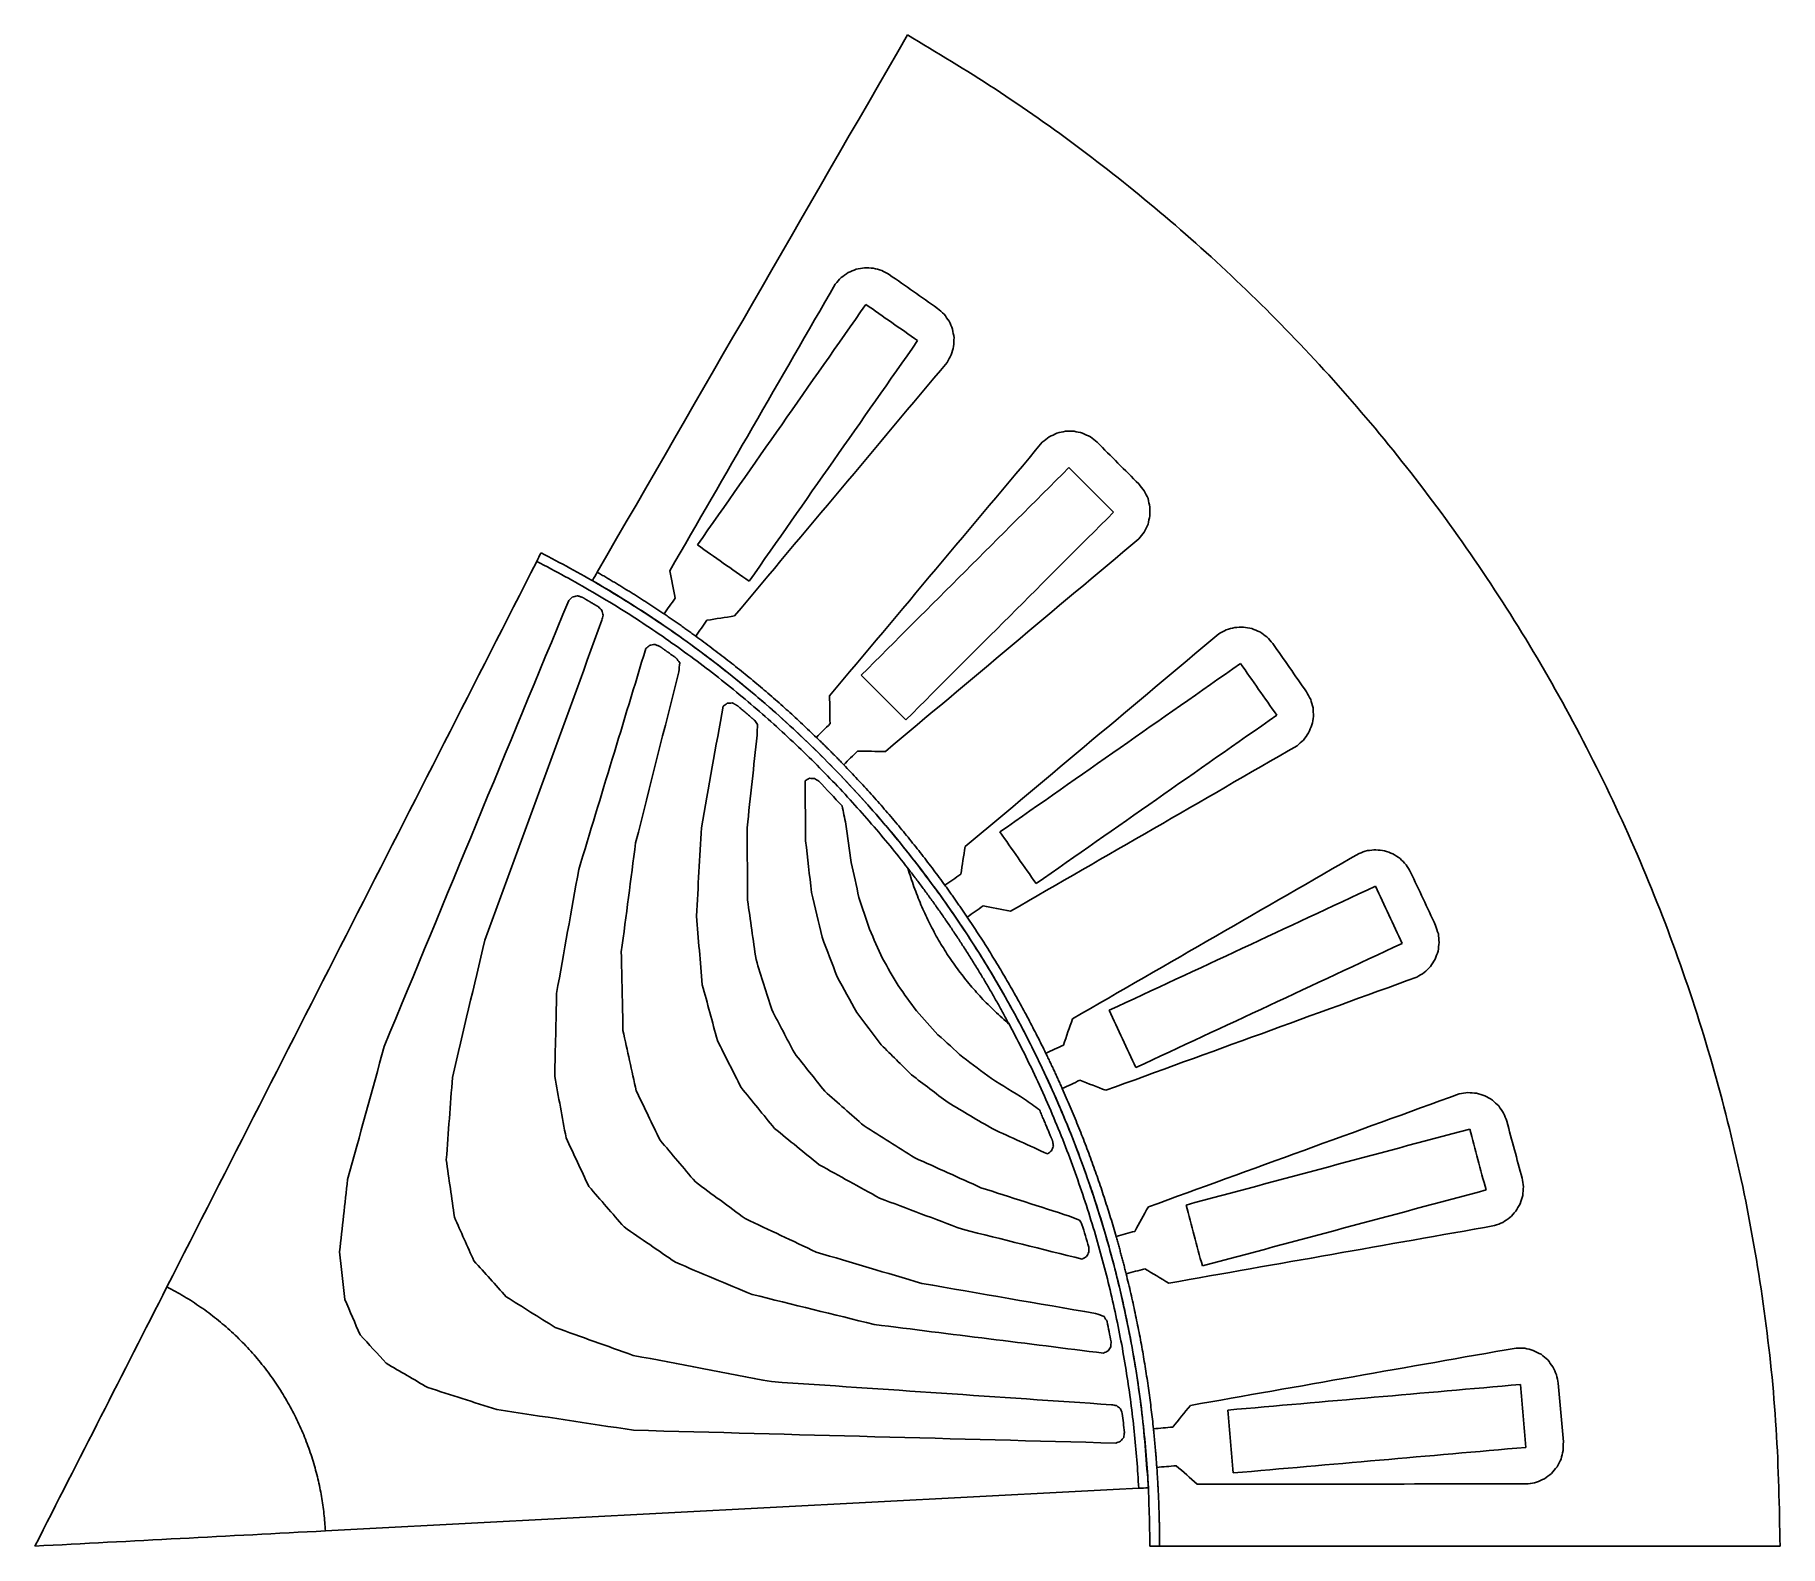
# Model space of a CAD drawing. Extents: x 0 to 90, y 0 to 77.9.
import ezdxf

# ---------------------------------------------------------------- set-up
doc = ezdxf.new("R2010")
doc.units = 0
doc.layers.get('0').update_dxf_attribs({"linetype": 'CONTINUOUS'})

msp = doc.modelspace()

# ---------------------------------------------------------------- linework, layer by layer
for points in [[(29, 50.229), (34.333, 59.467), (39.667, 68.705), (45, 77.942)], [(41.937, 65.684), (42.075, 65.742), (42.212, 65.8), (42.35, 65.858)], [(42.35, 65.858), (42.497, 65.884), (42.644, 65.91), (42.791, 65.936)], [(42.791, 65.936), (42.94, 65.928), (43.089, 65.921), (43.238, 65.913)], [(43.238, 65.913), (43.382, 65.873), (43.525, 65.832), (43.669, 65.792)], [(43.669, 65.792), (43.8, 65.721), (43.931, 65.649), (44.062, 65.578)], [(32.743, 50.309), (35.587, 55.235), (38.432, 60.161), (41.277, 65.087)], [(41.277, 65.087), (41.376, 65.199), (41.475, 65.31), (41.573, 65.422)], [(41.573, 65.422), (41.695, 65.51), (41.816, 65.597), (41.937, 65.684)], [(44.062, 65.578), (44.893, 64.997), (45.723, 64.415), (46.553, 63.834)], [(42.854, 64.041), (39.959, 59.905), (37.063, 55.769), (34.167, 51.634)], [(45.522, 62.173), (44.632, 62.796), (43.743, 63.418), (42.854, 64.041)], [(46.553, 63.834), (46.665, 63.735), (46.777, 63.637), (46.889, 63.538)], [(46.889, 63.538), (46.976, 63.417), (47.063, 63.295), (47.15, 63.174)], [(47.15, 63.174), (47.208, 63.037), (47.266, 62.899), (47.324, 62.761)], [(36.834, 49.766), (39.73, 53.902), (42.626, 58.037), (45.522, 62.173)], [(47.324, 62.761), (47.35, 62.614), (47.376, 62.467), (47.402, 62.32)], [(47.402, 62.32), (47.394, 62.171), (47.387, 62.022), (47.379, 61.873)], [(47.258, 61.442), (47.187, 61.311), (47.115, 61.18), (47.044, 61.049)], [(47.379, 61.873), (47.339, 61.729), (47.298, 61.586), (47.258, 61.442)], [(47.044, 61.049), (43.388, 56.691), (39.732, 52.333), (36.077, 47.975)], [(40.981, 43.859), (44.638, 48.216), (48.295, 52.573), (51.952, 56.93)], [(51.952, 56.93), (52.069, 57.023), (52.186, 57.116), (52.302, 57.209)], [(52.302, 57.209), (52.437, 57.274), (52.571, 57.339), (52.706, 57.404)], [(52.706, 57.404), (52.851, 57.437), (52.997, 57.47), (53.142, 57.503)], [(53.142, 57.503), (53.292, 57.503), (53.441, 57.503), (53.59, 57.503)], [(53.59, 57.503), (53.736, 57.47), (53.881, 57.437), (54.027, 57.404)], [(54.027, 57.404), (54.161, 57.339), (54.296, 57.274), (54.43, 57.209)], [(54.43, 57.209), (54.547, 57.116), (54.664, 57.023), (54.781, 56.93)], [(54.781, 56.93), (55.497, 56.214), (56.214, 55.497), (56.93, 54.781)], [(53.324, 55.626), (49.754, 52.056), (46.184, 48.486), (42.614, 44.916)], [(55.626, 53.324), (54.859, 54.091), (54.091, 54.859), (53.324, 55.626)], [(56.93, 54.781), (57.023, 54.664), (57.116, 54.547), (57.209, 54.43)], [(57.209, 54.43), (57.274, 54.296), (57.339, 54.161), (57.404, 54.027)], [(57.404, 54.027), (57.437, 53.881), (57.47, 53.736), (57.503, 53.59)], [(44.916, 42.614), (48.486, 46.184), (52.056, 49.754), (55.626, 53.324)], [(57.503, 53.142), (57.47, 52.997), (57.437, 52.851), (57.404, 52.706)], [(57.503, 53.59), (57.503, 53.441), (57.503, 53.292), (57.503, 53.142)], [(57.209, 52.302), (57.116, 52.186), (57.023, 52.069), (56.93, 51.952)], [(57.404, 52.706), (57.339, 52.571), (57.274, 52.437), (57.209, 52.302)], [(34.167, 51.634), (35.056, 51.011), (35.945, 50.389), (36.834, 49.766)], [(56.93, 51.952), (52.573, 48.295), (48.216, 44.638), (43.859, 40.981)], [(6.81, 13.365), (13.166, 25.839), (19.522, 38.313), (25.877, 50.787)], [(25.877, 50.787), (25.953, 50.936), (26.029, 51.084), (26.104, 51.233)], [(28.75, 49.796), (28.833, 49.941), (28.917, 50.085), (29, 50.229)], [(33.017, 48.896), (32.925, 49.367), (32.834, 49.838), (32.743, 50.309)], [(18.015, 25.772), (21.186, 33.437), (24.356, 41.102), (27.527, 48.767)], [(27.527, 48.767), (27.588, 48.828), (27.65, 48.888), (27.711, 48.949)], [(27.711, 48.949), (27.795, 48.971), (27.878, 48.992), (27.962, 49.014)], [(27.962, 49.014), (27.968, 49.013), (27.973, 49.012), (27.979, 49.011)], [(27.979, 49.011), (27.984, 49.01), (27.99, 49.009), (27.995, 49.007)], [(27.995, 49.007), (28.001, 49.006), (28.006, 49.005), (28.012, 49.003)], [(28.012, 49.003), (28.017, 49.002), (28.023, 49), (28.028, 48.998)], [(28.028, 48.998), (28.051, 48.991), (28.073, 48.984), (28.095, 48.977)], [(28.095, 48.977), (28.117, 48.97), (28.14, 48.965), (28.162, 48.958)], [(28.162, 48.958), (28.167, 48.957), (28.173, 48.955), (28.178, 48.953)], [(28.178, 48.953), (28.184, 48.952), (28.189, 48.95), (28.195, 48.948)], [(28.195, 48.948), (28.2, 48.946), (28.206, 48.944), (28.211, 48.942)], [(28.211, 48.942), (28.216, 48.94), (28.221, 48.938), (28.227, 48.936)], [(28.227, 48.936), (28.233, 48.933), (28.24, 48.93), (28.246, 48.927)], [(28.246, 48.927), (28.253, 48.924), (28.259, 48.921), (28.265, 48.917)], [(28.265, 48.917), (28.272, 48.914), (28.278, 48.91), (28.284, 48.907)], [(28.284, 48.907), (28.29, 48.903), (28.297, 48.899), (28.303, 48.895)], [(28.303, 48.895), (28.309, 48.892), (28.315, 48.888), (28.321, 48.884)], [(28.321, 48.884), (28.327, 48.88), (28.333, 48.876), (28.339, 48.872)], [(28.339, 48.872), (28.352, 48.864), (28.364, 48.856), (28.376, 48.848)], [(28.376, 48.848), (28.382, 48.844), (28.388, 48.84), (28.394, 48.837)], [(28.394, 48.837), (28.401, 48.833), (28.407, 48.829), (28.413, 48.825)], [(28.413, 48.825), (28.425, 48.818), (28.438, 48.811), (28.45, 48.803)], [(28.45, 48.803), (28.475, 48.789), (28.5, 48.775), (28.525, 48.76)], [(28.525, 48.76), (28.538, 48.753), (28.55, 48.746), (28.563, 48.739)], [(28.563, 48.739), (28.575, 48.731), (28.587, 48.724), (28.6, 48.717)], [(28.6, 48.717), (28.625, 48.702), (28.65, 48.687), (28.674, 48.673)], [(28.674, 48.673), (28.724, 48.643), (28.774, 48.614), (28.824, 48.585)], [(32.443, 48.077), (32.635, 48.35), (32.826, 48.623), (33.017, 48.896)], [(29.244, 47.758), (27.23, 42.258), (25.216, 36.759), (23.202, 31.259)], [(28.824, 48.585), (28.843, 48.573), (28.863, 48.561), (28.883, 48.55)], [(28.883, 48.55), (28.893, 48.544), (28.903, 48.538), (28.913, 48.532)], [(28.913, 48.532), (28.923, 48.526), (28.933, 48.52), (28.943, 48.515)], [(28.943, 48.515), (28.963, 48.503), (28.983, 48.492), (29.003, 48.481)], [(29.003, 48.481), (29.008, 48.478), (29.013, 48.475), (29.018, 48.472)], [(29.018, 48.472), (29.023, 48.469), (29.028, 48.466), (29.033, 48.463)], [(29.033, 48.463), (29.038, 48.46), (29.043, 48.457), (29.048, 48.454)], [(29.048, 48.454), (29.053, 48.451), (29.057, 48.448), (29.062, 48.445)], [(29.062, 48.445), (29.123, 48.383), (29.183, 48.322), (29.244, 48.26)], [(29.244, 48.26), (29.265, 48.177), (29.287, 48.093), (29.309, 48.01)], [(29.309, 48.01), (29.287, 47.926), (29.265, 47.842), (29.244, 47.758)], [(34.655, 47.749), (34.464, 47.476), (34.273, 47.203), (34.082, 46.93)], [(36.077, 47.975), (35.603, 47.9), (35.129, 47.824), (34.655, 47.749)], [(47.975, 36.077), (52.333, 39.732), (56.691, 43.388), (61.049, 47.044)], [(61.049, 47.044), (61.18, 47.115), (61.311, 47.187), (61.442, 47.258)], [(61.442, 47.258), (61.586, 47.298), (61.729, 47.339), (61.873, 47.379)], [(61.873, 47.379), (62.022, 47.387), (62.171, 47.394), (62.32, 47.402)], [(62.32, 47.402), (62.467, 47.376), (62.614, 47.35), (62.761, 47.324)], [(62.761, 47.324), (62.899, 47.266), (63.037, 47.208), (63.174, 47.15)], [(63.174, 47.15), (63.295, 47.063), (63.417, 46.976), (63.538, 46.889)], [(63.538, 46.889), (63.637, 46.777), (63.735, 46.665), (63.834, 46.553)], [(28.045, 34.894), (29.199, 38.695), (30.353, 42.496), (31.506, 46.296)], [(31.506, 46.296), (31.573, 46.351), (31.639, 46.407), (31.706, 46.462)], [(31.706, 46.462), (31.791, 46.476), (31.876, 46.491), (31.961, 46.505)], [(31.961, 46.505), (31.966, 46.504), (31.972, 46.503), (31.977, 46.501)], [(31.977, 46.501), (31.982, 46.499), (31.988, 46.498), (31.993, 46.496)], [(31.993, 46.496), (31.999, 46.494), (32.004, 46.492), (32.009, 46.49)], [(32.009, 46.49), (32.015, 46.488), (32.02, 46.486), (32.026, 46.484)], [(32.026, 46.484), (32.047, 46.475), (32.069, 46.466), (32.09, 46.457)], [(32.09, 46.457), (32.112, 46.449), (32.134, 46.441), (32.155, 46.433)], [(32.155, 46.433), (32.161, 46.431), (32.166, 46.428), (32.171, 46.426)], [(32.171, 46.426), (32.177, 46.424), (32.182, 46.422), (32.187, 46.42)], [(32.187, 46.42), (32.192, 46.417), (32.198, 46.415), (32.203, 46.413)], [(32.203, 46.413), (32.208, 46.41), (32.213, 46.408), (32.218, 46.405)], [(32.218, 46.405), (32.224, 46.402), (32.23, 46.398), (32.237, 46.395)], [(32.237, 46.395), (32.243, 46.391), (32.249, 46.387), (32.255, 46.383)], [(32.255, 46.383), (32.261, 46.379), (32.266, 46.375), (32.272, 46.371)], [(32.272, 46.371), (32.278, 46.367), (32.284, 46.363), (32.29, 46.359)], [(32.29, 46.359), (32.295, 46.354), (32.301, 46.35), (32.307, 46.346)], [(32.307, 46.346), (32.313, 46.341), (32.318, 46.337), (32.324, 46.332)], [(32.324, 46.332), (32.335, 46.323), (32.347, 46.315), (32.358, 46.306)], [(32.358, 46.306), (32.364, 46.301), (32.37, 46.297), (32.375, 46.293)], [(32.375, 46.293), (32.381, 46.289), (32.387, 46.284), (32.393, 46.28)], [(32.393, 46.28), (32.404, 46.272), (32.416, 46.264), (32.428, 46.255)], [(32.428, 46.255), (32.451, 46.239), (32.475, 46.223), (32.498, 46.207)], [(32.498, 46.207), (32.511, 46.198), (32.523, 46.189), (32.536, 46.18)], [(32.536, 46.18), (32.549, 46.171), (32.561, 46.162), (32.574, 46.153)], [(32.574, 46.153), (32.599, 46.136), (32.624, 46.118), (32.649, 46.1)], [(32.649, 46.1), (32.699, 46.064), (32.75, 46.029), (32.8, 45.993)], [(32.8, 45.993), (32.822, 45.977), (32.844, 45.961), (32.866, 45.945)], [(32.866, 45.945), (32.877, 45.937), (32.889, 45.929), (32.9, 45.922)], [(32.9, 45.922), (32.911, 45.914), (32.922, 45.906), (32.934, 45.898)], [(63.834, 46.553), (64.415, 45.723), (64.997, 44.893), (65.578, 44.062)], [(33.209, 45.091), (32.466, 42.153), (31.723, 39.215), (30.98, 36.277)], [(32.934, 45.898), (32.956, 45.883), (32.979, 45.868), (33.002, 45.852)], [(33.002, 45.852), (33.008, 45.849), (33.013, 45.845), (33.019, 45.841)], [(33.019, 45.841), (33.024, 45.837), (33.03, 45.833), (33.035, 45.829)], [(33.035, 45.829), (33.041, 45.825), (33.046, 45.82), (33.052, 45.816)], [(33.052, 45.816), (33.057, 45.812), (33.062, 45.808), (33.067, 45.804)], [(33.067, 45.804), (33.129, 45.722), (33.19, 45.64), (33.251, 45.558)], [(33.251, 45.558), (33.237, 45.402), (33.223, 45.246), (33.209, 45.091)], [(62.173, 45.522), (58.037, 42.626), (53.902, 39.73), (49.766, 36.834)], [(64.041, 42.854), (63.418, 43.743), (62.796, 44.632), (62.173, 45.522)], [(42.614, 44.916), (43.381, 44.149), (44.149, 43.381), (44.916, 42.614)], [(34.381, 37.052), (34.749, 39.142), (35.118, 41.231), (35.487, 43.321)], [(35.487, 43.321), (35.558, 43.37), (35.629, 43.419), (35.7, 43.467)], [(35.7, 43.467), (35.786, 43.474), (35.872, 43.481), (35.958, 43.488)], [(35.958, 43.488), (35.964, 43.486), (35.97, 43.484), (35.976, 43.482)], [(35.976, 43.482), (35.983, 43.479), (35.989, 43.477), (35.995, 43.475)], [(35.995, 43.475), (36.001, 43.472), (36.007, 43.469), (36.013, 43.467)], [(36.013, 43.467), (36.019, 43.464), (36.025, 43.461), (36.031, 43.458)], [(36.031, 43.458), (36.037, 43.455), (36.043, 43.452), (36.049, 43.449)], [(36.049, 43.449), (36.055, 43.445), (36.061, 43.442), (36.066, 43.439)], [(36.066, 43.439), (36.078, 43.432), (36.09, 43.426), (36.102, 43.419)], [(36.102, 43.419), (36.113, 43.413), (36.125, 43.406), (36.136, 43.4)], [(36.136, 43.4), (36.148, 43.393), (36.159, 43.387), (36.171, 43.38)], [(36.171, 43.38), (36.176, 43.376), (36.182, 43.373), (36.188, 43.37)], [(36.188, 43.37), (36.193, 43.366), (36.199, 43.363), (36.204, 43.359)], [(36.204, 43.359), (36.21, 43.356), (36.215, 43.352), (36.221, 43.349)], [(36.221, 43.349), (36.226, 43.345), (36.232, 43.341), (36.237, 43.337)], [(36.237, 43.337), (36.244, 43.332), (36.251, 43.327), (36.258, 43.322)], [(36.258, 43.322), (36.266, 43.316), (36.273, 43.311), (36.279, 43.305)], [(36.279, 43.305), (36.286, 43.299), (36.293, 43.294), (36.3, 43.288)], [(36.3, 43.288), (36.307, 43.282), (36.314, 43.276), (36.32, 43.27)], [(36.32, 43.27), (36.347, 43.247), (36.373, 43.222), (36.4, 43.198)], [(41.006, 42.42), (40.998, 42.9), (40.99, 43.38), (40.981, 43.859)], [(65.578, 44.062), (65.649, 43.931), (65.721, 43.8), (65.792, 43.669)], [(65.792, 43.669), (65.832, 43.525), (65.873, 43.382), (65.913, 43.238)], [(65.913, 43.238), (65.921, 43.089), (65.928, 42.94), (65.936, 42.791)], [(36.4, 43.198), (36.407, 43.192), (36.414, 43.186), (36.42, 43.18)], [(36.42, 43.18), (36.427, 43.174), (36.434, 43.168), (36.441, 43.163)], [(36.441, 43.163), (36.454, 43.151), (36.468, 43.139), (36.481, 43.128)], [(36.481, 43.128), (36.509, 43.105), (36.536, 43.082), (36.563, 43.059)], [(36.563, 43.059), (36.59, 43.036), (36.617, 43.013), (36.644, 42.99)], [(36.644, 42.99), (36.671, 42.967), (36.698, 42.944), (36.725, 42.921)], [(36.725, 42.921), (36.752, 42.898), (36.779, 42.875), (36.806, 42.852)], [(36.806, 42.852), (36.832, 42.829), (36.859, 42.806), (36.886, 42.783)], [(36.886, 42.783), (36.906, 42.766), (36.925, 42.749), (36.945, 42.732)], [(36.945, 42.732), (36.955, 42.724), (36.964, 42.715), (36.974, 42.707)], [(36.974, 42.707), (36.984, 42.699), (36.994, 42.69), (37.004, 42.682)], [(37.004, 42.682), (37.024, 42.666), (37.044, 42.65), (37.064, 42.633)], [(37.064, 42.633), (37.069, 42.629), (37.074, 42.625), (37.079, 42.621)], [(37.079, 42.621), (37.084, 42.616), (37.089, 42.612), (37.094, 42.608)], [(37.094, 42.608), (37.099, 42.604), (37.103, 42.599), (37.108, 42.595)], [(37.108, 42.595), (37.113, 42.591), (37.117, 42.586), (37.122, 42.582)], [(37.122, 42.582), (37.17, 42.513), (37.218, 42.444), (37.266, 42.375)], [(37.266, 42.375), (37.259, 42.19), (37.251, 42.005), (37.244, 41.82)], [(40.299, 41.713), (40.535, 41.949), (40.77, 42.185), (41.006, 42.42)], [(51.634, 34.167), (55.769, 37.063), (59.905, 39.959), (64.041, 42.854)], [(65.858, 42.35), (65.8, 42.212), (65.742, 42.075), (65.684, 41.937)], [(65.936, 42.791), (65.91, 42.644), (65.884, 42.497), (65.858, 42.35)], [(37.244, 41.82), (37.072, 40.23), (36.901, 38.641), (36.729, 37.051)], [(65.422, 41.573), (65.31, 41.475), (65.199, 41.376), (65.087, 41.277)], [(65.684, 41.937), (65.597, 41.816), (65.51, 41.695), (65.422, 41.573)], [(42.42, 41.006), (42.185, 40.77), (41.949, 40.535), (41.713, 40.299)], [(43.859, 40.981), (43.38, 40.99), (42.9, 40.998), (42.42, 41.006)], [(65.087, 41.277), (60.161, 38.432), (55.235, 35.587), (50.309, 32.743)], [(39.719, 39.477), (39.795, 39.518), (39.871, 39.559), (39.947, 39.6)], [(39.747, 36.371), (39.738, 37.406), (39.728, 38.442), (39.719, 39.477)], [(39.947, 39.6), (40.033, 39.597), (40.119, 39.594), (40.205, 39.592)], [(40.205, 39.592), (40.279, 39.546), (40.352, 39.501), (40.425, 39.455)], [(40.425, 39.455), (40.826, 39.03), (41.226, 38.605), (41.626, 38.179)], [(41.626, 38.179), (41.691, 37.867), (41.756, 37.555), (41.821, 37.243)], [(34.113, 32.493), (34.202, 34.012), (34.291, 35.532), (34.381, 37.052)], [(36.729, 37.051), (36.737, 35.804), (36.744, 34.556), (36.751, 33.309)], [(41.821, 37.243), (41.911, 36.58), (42.001, 35.917), (42.091, 35.255)], [(30.98, 36.277), (30.734, 34.399), (30.488, 32.521), (30.242, 30.643)], [(40.049, 33.718), (39.948, 34.603), (39.848, 35.487), (39.747, 36.371)], [(47.749, 34.655), (47.824, 35.129), (47.9, 35.603), (47.975, 36.077)], [(49.766, 36.834), (50.389, 35.945), (51.011, 35.056), (51.634, 34.167)], [(42.091, 35.255), (42.227, 34.655), (42.362, 34.056), (42.498, 33.457)], [(53.511, 27.198), (58.437, 30.041), (63.364, 32.885), (68.29, 35.728)], [(68.29, 35.728), (68.432, 35.776), (68.573, 35.823), (68.715, 35.871)], [(68.715, 35.871), (68.863, 35.886), (69.012, 35.901), (69.16, 35.915)], [(69.16, 35.915), (69.309, 35.897), (69.457, 35.878), (69.605, 35.86)], [(69.605, 35.86), (69.745, 35.809), (69.885, 35.758), (70.026, 35.707)], [(70.026, 35.707), (70.151, 35.626), (70.276, 35.545), (70.402, 35.464)], [(70.402, 35.464), (70.506, 35.357), (70.61, 35.25), (70.715, 35.143)], [(70.715, 35.143), (70.792, 35.016), (70.87, 34.888), (70.948, 34.761)], [(26.904, 28.507), (27.284, 30.636), (27.665, 32.765), (28.045, 34.894)], [(45.332, 34), (45.226, 34.322), (45.121, 34.644), (45.015, 34.966)], [(46.93, 34.082), (47.203, 34.273), (47.476, 34.464), (47.749, 34.655)], [(70.948, 34.761), (71.376, 33.842), (71.805, 32.924), (72.233, 32.006)], [(36.751, 33.309), (36.897, 32.289), (37.043, 31.269), (37.189, 30.25)], [(40.593, 31.408), (40.411, 32.178), (40.23, 32.948), (40.049, 33.718)], [(42.498, 33.457), (42.678, 32.91), (42.858, 32.363), (43.037, 31.816)], [(45.692, 33.079), (45.572, 33.386), (45.452, 33.693), (45.332, 34)], [(69.133, 34.034), (64.558, 31.9), (59.982, 29.766), (55.406, 27.633)], [(70.509, 31.083), (70.051, 32.066), (69.592, 33.05), (69.133, 34.034)], [(34.419, 28.954), (34.317, 30.133), (34.215, 31.313), (34.113, 32.493)], [(46.095, 32.199), (45.961, 32.492), (45.826, 32.786), (45.692, 33.079)], [(48.896, 33.017), (48.623, 32.826), (48.35, 32.635), (48.077, 32.443)], [(50.309, 32.743), (49.838, 32.834), (49.367, 32.925), (48.896, 33.017)], [(43.037, 31.816), (43.261, 31.313), (43.484, 30.81), (43.708, 30.307)], [(46.542, 31.355), (46.393, 31.636), (46.244, 31.918), (46.095, 32.199)], [(72.233, 32.006), (72.28, 31.864), (72.328, 31.723), (72.376, 31.581)], [(72.376, 31.581), (72.39, 31.433), (72.405, 31.284), (72.42, 31.135)], [(23.202, 31.259), (22.645, 28.898), (22.089, 26.538), (21.533, 24.177)], [(30.242, 30.643), (30.271, 29.295), (30.3, 27.947), (30.328, 26.599)], [(41.369, 29.362), (41.111, 30.044), (40.852, 30.726), (40.593, 31.408)], [(47.035, 30.545), (46.871, 30.815), (46.707, 31.085), (46.542, 31.355)], [(56.782, 24.682), (61.358, 26.815), (65.934, 28.949), (70.509, 31.083)], [(72.364, 30.691), (72.313, 30.551), (72.262, 30.41), (72.211, 30.27)], [(72.42, 31.135), (72.402, 30.987), (72.383, 30.839), (72.364, 30.691)], [(37.189, 30.25), (37.458, 29.389), (37.727, 28.529), (37.996, 27.669)], [(43.708, 30.307), (43.977, 29.841), (44.246, 29.374), (44.514, 28.908)], [(47.575, 29.765), (47.395, 30.025), (47.215, 30.285), (47.035, 30.545)], [(48.164, 29.013), (47.967, 29.264), (47.771, 29.515), (47.575, 29.765)], [(71.968, 29.894), (71.861, 29.79), (71.755, 29.686), (71.648, 29.581)], [(72.211, 30.27), (72.13, 30.145), (72.049, 30.019), (71.968, 29.894)], [(35.195, 26.077), (34.936, 27.036), (34.678, 27.995), (34.419, 28.954)], [(42.383, 27.524), (42.045, 28.136), (41.707, 28.749), (41.369, 29.362)], [(44.514, 28.908), (44.831, 28.473), (45.148, 28.038), (45.464, 27.602)], [(48.804, 28.287), (48.59, 28.529), (48.377, 28.771), (48.164, 29.013)], [(71.266, 29.348), (65.921, 27.402), (60.576, 25.455), (55.231, 23.509)], [(71.648, 29.581), (71.52, 29.503), (71.393, 29.426), (71.266, 29.348)], [(26.808, 24.227), (26.84, 25.654), (26.872, 27.081), (26.904, 28.507)], [(49.499, 27.584), (49.267, 27.818), (49.036, 28.053), (48.804, 28.287)], [(37.996, 27.669), (38.386, 26.924), (38.776, 26.179), (39.166, 25.435)], [(43.65, 25.85), (43.227, 26.408), (42.805, 26.966), (42.383, 27.524)], [(45.464, 27.602), (45.833, 27.193), (46.202, 26.785), (46.57, 26.376)], [(50.252, 26.901), (50.001, 27.129), (49.75, 27.356), (49.499, 27.584)], [(53.042, 25.837), (53.198, 26.291), (53.354, 26.744), (53.511, 27.198)], [(55.406, 27.633), (55.865, 26.649), (56.324, 25.665), (56.782, 24.682)], [(30.328, 26.599), (30.556, 25.558), (30.784, 24.517), (31.013, 23.477)], [(46.57, 26.376), (46.997, 25.989), (47.423, 25.602), (47.85, 25.216)], [(16.123, 18.901), (16.754, 21.191), (17.385, 23.482), (18.015, 25.772)], [(36.421, 23.652), (36.012, 24.46), (35.604, 25.269), (35.195, 26.077)], [(39.166, 25.435), (39.688, 24.775), (40.209, 24.116), (40.731, 23.457)], [(45.203, 24.309), (44.685, 24.823), (44.167, 25.336), (43.65, 25.85)], [(47.85, 25.216), (48.342, 24.848), (48.835, 24.48), (49.327, 24.113)], [(52.135, 25.415), (52.438, 25.555), (52.74, 25.696), (53.042, 25.837)], [(47.092, 22.872), (46.463, 23.351), (45.833, 23.83), (45.203, 24.309)], [(21.533, 24.177), (21.427, 22.761), (21.321, 21.344), (21.215, 19.927)], [(27.392, 21.059), (27.198, 22.115), (27.003, 23.171), (26.808, 24.227)], [(31.013, 23.477), (31.422, 22.63), (31.831, 21.783), (32.24, 20.937)], [(38.137, 21.546), (37.565, 22.248), (36.993, 22.95), (36.421, 23.652)], [(40.731, 23.457), (41.408, 22.861), (42.084, 22.266), (42.761, 21.67)], [(49.327, 24.113), (49.896, 23.761), (50.464, 23.409), (51.033, 23.057)], [(53.887, 24.025), (53.585, 23.884), (53.283, 23.743), (52.981, 23.602)], [(55.231, 23.509), (54.783, 23.681), (54.335, 23.853), (53.887, 24.025)], [(49.393, 21.518), (48.626, 21.969), (47.859, 22.42), (47.092, 22.872)], [(51.033, 23.057), (51.292, 22.871), (51.551, 22.685), (51.809, 22.498)], [(57.421, 17.493), (62.766, 19.437), (68.111, 21.382), (73.457, 23.327)], [(73.457, 23.327), (73.605, 23.349), (73.752, 23.371), (73.9, 23.394)], [(73.9, 23.394), (74.049, 23.382), (74.198, 23.371), (74.346, 23.36)], [(74.346, 23.36), (74.489, 23.316), (74.632, 23.272), (74.774, 23.228)], [(74.774, 23.228), (74.904, 23.154), (75.033, 23.079), (75.162, 23.004)], [(75.162, 23.004), (75.272, 22.903), (75.381, 22.801), (75.49, 22.7)], [(75.49, 22.7), (75.575, 22.576), (75.659, 22.453), (75.743, 22.33)], [(42.761, 21.67), (43.633, 21.122), (44.505, 20.574), (45.377, 20.025)], [(51.809, 22.498), (51.845, 22.413), (51.881, 22.328), (51.917, 22.242)], [(51.917, 22.242), (51.953, 22.157), (51.988, 22.071), (52.024, 21.986)], [(52.024, 21.986), (52.055, 21.913), (52.085, 21.841), (52.115, 21.769)], [(52.115, 21.769), (52.146, 21.696), (52.176, 21.624), (52.206, 21.551)], [(75.743, 22.33), (75.797, 22.191), (75.852, 22.052), (75.906, 21.913)], [(75.906, 21.913), (76.169, 20.934), (76.431, 19.955), (76.693, 18.976)], [(28.565, 18.55), (28.174, 19.386), (27.783, 20.223), (27.392, 21.059)], [(32.24, 20.937), (32.847, 20.219), (33.454, 19.501), (34.061, 18.783)], [(40.45, 19.667), (39.679, 20.293), (38.908, 20.92), (38.137, 21.546)], [(52.219, 20.228), (51.277, 20.658), (50.335, 21.088), (49.393, 21.518)], [(52.206, 21.551), (52.233, 21.489), (52.259, 21.426), (52.285, 21.364)], [(52.285, 21.364), (52.298, 21.332), (52.312, 21.301), (52.325, 21.27)], [(52.325, 21.27), (52.338, 21.239), (52.351, 21.207), (52.364, 21.176)], [(52.364, 21.176), (52.374, 21.151), (52.384, 21.126), (52.394, 21.101)], [(52.394, 21.101), (52.4, 21.088), (52.405, 21.076), (52.41, 21.063)], [(52.41, 21.063), (52.416, 21.051), (52.421, 21.038), (52.427, 21.026)], [(52.427, 21.026), (52.432, 21.014), (52.438, 21.001), (52.444, 20.989)], [(52.444, 20.989), (52.45, 20.977), (52.455, 20.964), (52.461, 20.952)], [(52.461, 20.952), (52.464, 20.946), (52.466, 20.939), (52.469, 20.933)], [(52.469, 20.933), (52.471, 20.927), (52.474, 20.92), (52.476, 20.914)], [(52.476, 20.914), (52.478, 20.908), (52.48, 20.901), (52.482, 20.895)], [(52.482, 20.895), (52.484, 20.889), (52.486, 20.882), (52.488, 20.876)], [(52.488, 20.876), (52.489, 20.871), (52.49, 20.865), (52.491, 20.86)], [(52.491, 20.86), (52.492, 20.855), (52.493, 20.85), (52.494, 20.845)], [(52.494, 20.845), (52.495, 20.84), (52.496, 20.835), (52.496, 20.829)], [(52.496, 20.829), (52.497, 20.824), (52.498, 20.819), (52.498, 20.814)], [(52.498, 20.814), (52.501, 20.793), (52.502, 20.772), (52.505, 20.751)], [(52.505, 20.751), (52.506, 20.74), (52.507, 20.73), (52.509, 20.719)], [(52.509, 20.719), (52.51, 20.709), (52.511, 20.699), (52.513, 20.688)], [(73.993, 21.512), (69.116, 20.205), (64.24, 18.898), (59.363, 17.592)], [(74.836, 18.367), (74.555, 19.415), (74.274, 20.463), (73.993, 21.512)], [(21.215, 19.927), (21.354, 18.94), (21.494, 17.953), (21.634, 16.965)], [(45.377, 20.025), (46.514, 19.512), (47.651, 18.998), (48.787, 18.484)], [(52.424, 20.386), (52.355, 20.334), (52.287, 20.281), (52.219, 20.228)], [(52.522, 20.626), (52.489, 20.546), (52.456, 20.466), (52.424, 20.386)], [(52.513, 20.688), (52.516, 20.667), (52.519, 20.647), (52.522, 20.626)], [(15.71, 15.183), (15.848, 16.422), (15.985, 17.662), (16.123, 18.901)], [(43.558, 17.948), (42.522, 18.521), (41.486, 19.094), (40.45, 19.667)], [(76.693, 18.976), (76.715, 18.829), (76.738, 18.681), (76.76, 18.533)], [(30.38, 16.459), (29.775, 17.156), (29.17, 17.853), (28.565, 18.55)], [(34.061, 18.783), (34.919, 18.151), (35.777, 17.519), (36.635, 16.888)], [(48.787, 18.484), (50.309, 17.994), (51.831, 17.504), (53.353, 17.014)], [(60.206, 14.447), (65.082, 15.753), (69.959, 17.06), (74.836, 18.367)], [(76.726, 18.087), (76.682, 17.944), (76.638, 17.801), (76.594, 17.659)], [(76.76, 18.533), (76.749, 18.385), (76.738, 18.236), (76.726, 18.087)], [(47.833, 16.338), (46.408, 16.875), (44.983, 17.411), (43.558, 17.948)], [(56.722, 16.234), (56.955, 16.654), (57.188, 17.073), (57.421, 17.493)], [(59.363, 17.592), (59.644, 16.543), (59.925, 15.495), (60.206, 14.447)], [(76.371, 17.271), (76.269, 17.162), (76.167, 17.052), (76.066, 16.943)], [(76.594, 17.659), (76.52, 17.53), (76.445, 17.4), (76.371, 17.271)], [(21.634, 16.965), (21.97, 16.212), (22.307, 15.459), (22.644, 14.705)], [(33.037, 14.636), (32.151, 15.244), (31.265, 15.851), (30.38, 16.459)], [(36.635, 16.888), (37.855, 16.313), (39.074, 15.738), (40.294, 15.164)], [(54.009, 14.798), (51.95, 15.312), (49.892, 15.825), (47.833, 16.338)], [(53.353, 17.014), (53.525, 16.946), (53.697, 16.877), (53.869, 16.809)], [(53.869, 16.809), (53.912, 16.737), (53.956, 16.665), (53.999, 16.593)], [(53.999, 16.593), (54.115, 16.202), (54.231, 15.811), (54.347, 15.42)], [(55.757, 15.975), (56.079, 16.061), (56.401, 16.148), (56.722, 16.234)], [(75.279, 16.527), (69.677, 15.538), (64.076, 14.55), (58.474, 13.561)], [(75.696, 16.69), (75.557, 16.636), (75.418, 16.581), (75.279, 16.527)], [(76.066, 16.943), (75.943, 16.859), (75.819, 16.774), (75.696, 16.69)], [(54.347, 15.42), (54.349, 15.334), (54.351, 15.247), (54.353, 15.161)], [(15.984, 12.719), (15.892, 13.54), (15.801, 14.362), (15.71, 15.183)], [(22.644, 14.705), (23.195, 14.091), (23.746, 13.477), (24.298, 12.863)], [(36.985, 12.983), (35.669, 13.534), (34.353, 14.085), (33.037, 14.636)], [(40.294, 15.164), (42.11, 14.625), (43.926, 14.086), (45.742, 13.547)], [(54.23, 14.934), (54.156, 14.889), (54.083, 14.844), (54.009, 14.798)], [(54.353, 15.161), (54.312, 15.085), (54.271, 15.01), (54.23, 14.934)], [(45.742, 13.547), (48.728, 13.03), (51.714, 12.514), (54.7, 11.998)], [(57.24, 14.302), (56.918, 14.216), (56.596, 14.13), (56.274, 14.043)], [(58.474, 13.561), (58.063, 13.808), (57.651, 14.055), (57.24, 14.302)], [(0, 0), (2.27, 4.455), (4.54, 8.91), (6.81, 13.365)], [(16.773, 10.893), (16.51, 11.502), (16.247, 12.11), (15.984, 12.719)], [(24.298, 12.863), (25.143, 12.334), (25.988, 11.804), (26.833, 11.275)], [(43.284, 11.428), (41.185, 11.946), (39.085, 12.464), (36.985, 12.983)], [(54.7, 11.998), (54.848, 11.947), (54.996, 11.897), (55.144, 11.847)], [(55.144, 11.847), (55.194, 11.757), (55.243, 11.668), (55.293, 11.579)], [(18.121, 9.428), (17.672, 9.917), (17.222, 10.405), (16.773, 10.893)], [(26.833, 11.275), (28.17, 10.796), (29.508, 10.317), (30.845, 9.837)], [(55.109, 9.952), (51.167, 10.444), (47.226, 10.936), (43.284, 11.428)], [(55.293, 11.579), (55.363, 11.233), (55.432, 10.887), (55.501, 10.54)], [(55.341, 10.067), (55.263, 10.029), (55.186, 9.99), (55.109, 9.952)], [(55.484, 10.282), (55.436, 10.21), (55.388, 10.139), (55.341, 10.067)], [(55.501, 10.54), (55.495, 10.454), (55.49, 10.368), (55.484, 10.282)], [(59.586, 7.256), (65.188, 8.243), (70.79, 9.23), (76.392, 10.217)], [(76.392, 10.217), (76.541, 10.213), (76.69, 10.209), (76.839, 10.206)], [(76.839, 10.206), (76.984, 10.169), (77.129, 10.132), (77.273, 10.095)], [(77.273, 10.095), (77.406, 10.027), (77.539, 9.959), (77.672, 9.891)], [(20.26, 8.176), (19.547, 8.594), (18.834, 9.011), (18.121, 9.428)], [(30.845, 9.837), (33.228, 9.385), (35.611, 8.934), (37.994, 8.482)], [(77.672, 9.891), (77.786, 9.795), (77.901, 9.699), (78.015, 9.603)], [(78.015, 9.603), (78.105, 9.484), (78.195, 9.365), (78.285, 9.246)], [(78.285, 9.246), (78.347, 9.11), (78.408, 8.974), (78.47, 8.838)], [(23.825, 7.042), (22.637, 7.42), (21.448, 7.798), (20.26, 8.176)], [(37.994, 8.482), (43.837, 8.085), (49.68, 7.688), (55.523, 7.291)], [(76.604, 8.336), (71.575, 7.896), (66.545, 7.456), (61.516, 7.016)], [(76.888, 5.093), (76.793, 6.174), (76.699, 7.255), (76.604, 8.336)], [(78.47, 8.838), (78.499, 8.691), (78.529, 8.545), (78.558, 8.399)], [(78.558, 8.399), (78.647, 7.389), (78.735, 6.38), (78.823, 5.37)], [(55.523, 7.291), (55.609, 7.276), (55.694, 7.262), (55.78, 7.247)], [(55.78, 7.247), (55.847, 7.194), (55.915, 7.14), (55.982, 7.086)], [(58.68, 6.138), (58.982, 6.51), (59.284, 6.883), (59.586, 7.256)], [(30.872, 5.975), (28.523, 6.331), (26.174, 6.686), (23.825, 7.042)], [(55.982, 7.086), (56.014, 7.006), (56.045, 6.926), (56.077, 6.845)], [(56.077, 6.845), (56.114, 6.518), (56.151, 6.192), (56.188, 5.865)], [(61.516, 7.016), (61.61, 5.935), (61.705, 4.854), (61.8, 3.773)], [(55.748, 5.312), (47.456, 5.533), (39.164, 5.754), (30.872, 5.975)], [(55.988, 5.406), (55.908, 5.375), (55.828, 5.343), (55.748, 5.312)], [(56.15, 5.609), (56.096, 5.541), (56.042, 5.474), (55.988, 5.406)], [(56.188, 5.865), (56.175, 5.779), (56.162, 5.694), (56.15, 5.609)], [(57.684, 6.05), (58.016, 6.08), (58.348, 6.109), (58.68, 6.138)], [(61.8, 3.773), (66.829, 4.213), (71.859, 4.653), (76.888, 5.093)], [(78.812, 4.923), (78.775, 4.778), (78.738, 4.633), (78.702, 4.489)], [(78.823, 5.37), (78.82, 5.221), (78.816, 5.072), (78.812, 4.923)], [(58.854, 4.145), (58.522, 4.116), (58.19, 4.087), (57.858, 4.058)], [(59.94, 3.201), (59.578, 3.516), (59.216, 3.831), (58.854, 4.145)], [(78.209, 3.747), (78.09, 3.657), (77.971, 3.567), (77.852, 3.477)], [(78.497, 4.09), (78.401, 3.976), (78.305, 3.861), (78.209, 3.747)], [(78.702, 4.489), (78.633, 4.356), (78.565, 4.223), (78.497, 4.09)], [(56.922, 2.983), (42.941, 2.25), (28.96, 1.518), (14.979, 0.785)], [(57.421, 3.009), (57.255, 3.001), (57.088, 2.992), (56.922, 2.983)], [(77.005, 3.204), (71.317, 3.203), (65.629, 3.202), (59.94, 3.201)], [(77.444, 3.292), (77.298, 3.263), (77.152, 3.233), (77.005, 3.204)], [(77.852, 3.477), (77.716, 3.415), (77.58, 3.354), (77.444, 3.292)], [(14.979, 0.785), (9.986, 0.523), (4.993, 0.262), (0, 0)], [(58, 0), (57.833, 0), (57.667, 0), (57.5, 0)], [(90, 0), (79.333, 0), (68.667, 0), (58, 0)]]:
    msp.add_open_spline(points, degree=3)
for points, weights in [([(45, 77.942), (90, 51.962), (90, 0)], [1, 0.807007203691, 0.868347502413]), ([(45.015, 34.966), (37.212, 45.012), (25.877, 50.787)], [1, 0.915381262582, 0.879656321689]), ([(26.104, 51.233), (55.684, 36.161), (57.421, 3.009)], [1, 0.807007203691, 0.868347502413]), ([(57.5, 0), (57.5, 33.198), (28.75, 49.796)], [1, 0.807007203691, 0.868347502413]), ([(32.443, 48.077), (30.759, 49.214), (29, 50.229)], [1, 0.985699062505, 0.972794653165]), ([(34.082, 46.93), (33.272, 47.518), (32.443, 48.077)], [1, 0.992907981127, 0.986159409822]), ([(40.299, 41.713), (37.373, 44.54), (34.082, 46.93)], [1, 0.971767731478, 0.948978135813]), ([(41.713, 40.299), (41.018, 41.018), (40.299, 41.713)], [1, 0.992907981127, 0.986159409822]), ([(46.93, 34.082), (44.54, 37.373), (41.713, 40.299)], [1, 0.971767731478, 0.948978135813]), ([(50.252, 26.901), (47.975, 31.155), (45.015, 34.966)], [1, 0.966123634854, 0.940083628092]), ([(48.077, 32.443), (47.518, 33.272), (46.93, 34.082)], [1, 0.992907981127, 0.986159409822]), ([(52.135, 25.415), (50.353, 29.071), (48.077, 32.443)], [1, 0.971767731478, 0.948978135813]), ([(56.922, 2.983), (56.256, 15.687), (50.252, 26.901)], [1, 0.915381679422, 0.87965667366]), ([(52.981, 23.602), (52.574, 24.516), (52.135, 25.415)], [1, 0.992907981127, 0.986159409822]), ([(55.757, 15.975), (54.636, 19.886), (52.981, 23.602)], [1, 0.971767731478, 0.948978135813]), ([(56.274, 14.043), (56.032, 15.014), (55.757, 15.975)], [1, 0.992907981127, 0.986159409822]), ([(57.684, 6.05), (57.259, 10.096), (56.274, 14.043)], [1, 0.971767731478, 0.948978135813]), ([(14.979, 0.785), (14.526, 9.433), (6.81, 13.365)], [1, 0.807007203691, 0.868347502413]), ([(57.858, 4.058), (57.788, 5.056), (57.684, 6.05)], [1, 0.992907981127, 0.986159409822]), ([(58, 0), (58, 2.032), (57.858, 4.058)], [1, 0.985699062505, 0.972794653165])]:
    msp.add_rational_spline(points, weights, degree=2)

doc.saveas('drawing.dxf')
